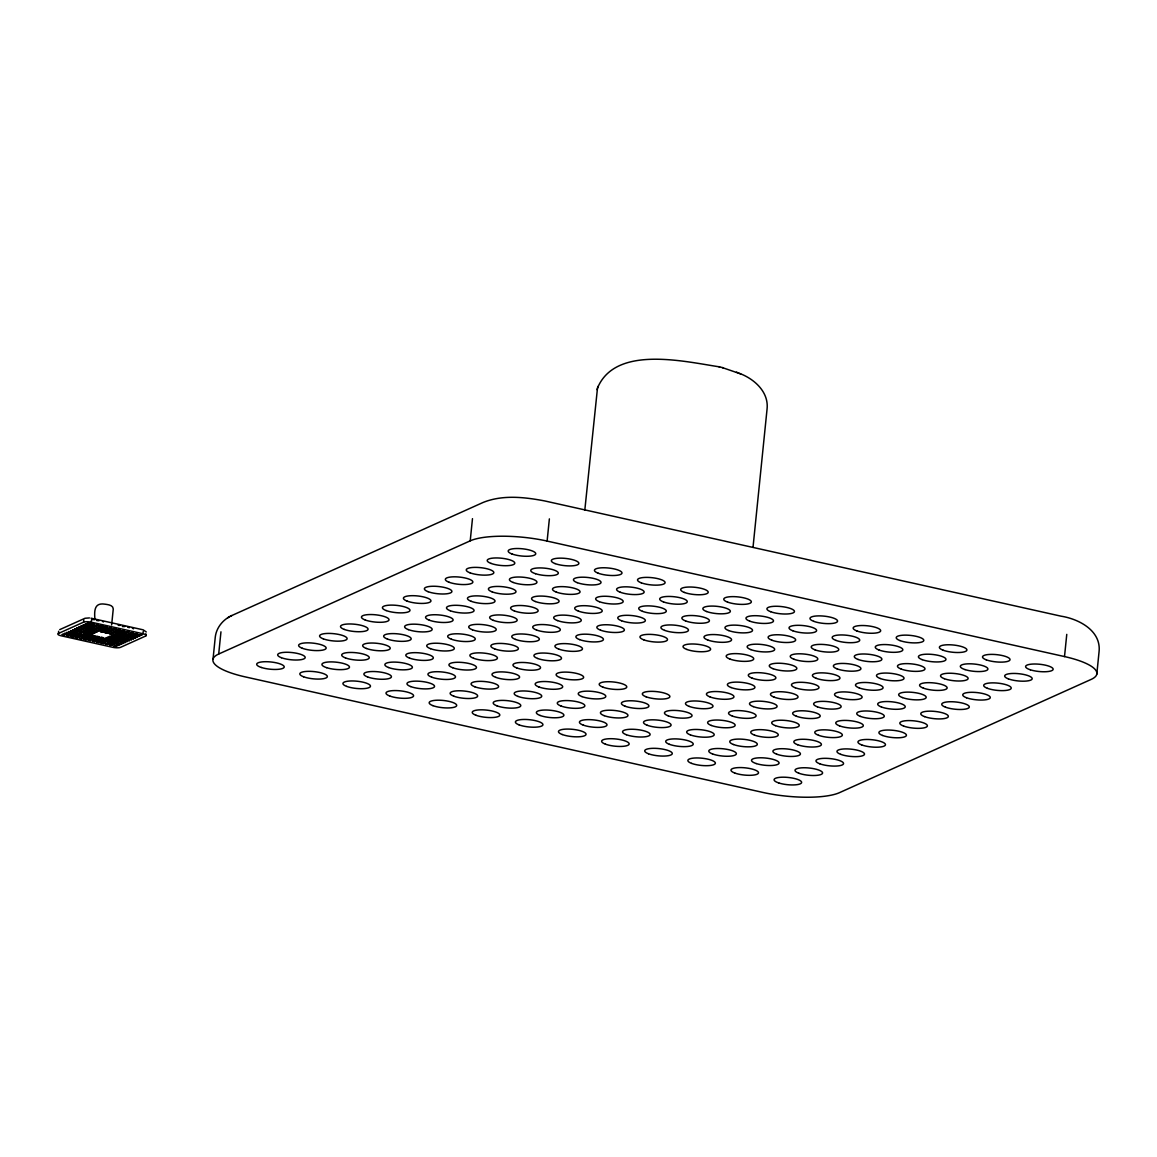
<?xml version="1.0" encoding="UTF-8"?>
<svg xmlns="http://www.w3.org/2000/svg" width="1157" height="1157" viewBox="0 0 1157 1157"><rect width="100%" height="100%" fill="white"/><g stroke="black" fill="none" stroke-linecap="round" stroke-linejoin="round"><path stroke-width="1.5" d="M145.883 633.819L145.652 636.032L120.502 647.356A5.785 1.519 5.8 0 1 112.822 647.327L61.075 635.772A5.785 1.519 5.8 0 1 58.414 633.486L58.645 631.274M58.414 633.486L83.564 622.177L83.796 619.95M145.652 636.032A5.785 1.519 5.8 0 0 143.005 633.747L91.258 622.191L91.49 619.978M94.975 619.689C93.948 609.291 94.99 602.522 105.157 604.2C108.093 604.648 113.169 605.097 113.256 608.987L111.636 624.982M143.005 633.747L143.222 631.52M213.018 659.244L215.274 637.044C216.373 627.557 223.171 619.4 231.776 615.553L483.004 502.5C502.485 494.574 524.483 497.105 544.585 500.909L1060.983 616.16C1078.859 618.952 1101.551 630.739 1099.034 652.027L1096.793 674.213M218.702 654.023L470.219 540.84A57.807 15.157 5.8 0 1 547.116 541.071L1064.512 656.569A57.807 15.157 5.8 0 1 1091.094 679.434L839.577 792.617A57.807 15.157 5.8 0 1 762.694 792.386L245.284 676.903A57.807 15.157 5.8 0 1 218.702 654.023L220.958 631.823M470.219 540.84L472.475 518.654M547.116 541.071L549.373 518.871M584.82 510.035L597.46 388.333M753.033 547.174L767.062 409.057C768.986 391.876 754.06 378.729 739.294 373.321M1064.512 656.569L1066.768 634.369M597.591 387.812C615.698 344.916 684.496 361.562 719.582 366.87M597.142 389.707L597.923 386.438M227.654 617.824L229.288 616.927M230.2 616.421L231.776 615.553M133.489 628.815L132.346 628.15M59.73 629.639L85.011 618.272L89.436 617.925M92.329 619.545L94.223 619.602M96.638 620.514L99.025 620.759M118.202 625.33L120.097 625.387M127.675 627.166L129.382 627.687M102.525 621.468L103.508 621.916M91.013 618.185L143.15 629.827L146.259 631.953M722.286 367.579L740.682 373.899M718.671 366.639L723.299 367.839M736.488 372.164L737.804 372.699M124.898 626.53L122.353 626.544M83.564 622.177A5.785 1.519 5.8 0 1 91.258 622.191M62.232 634.455L64.966 634.745L62.232 634.455M68.755 634.47L71.488 634.774L68.755 634.47M89.639 625.069L92.372 625.373L89.639 625.069M111.723 644.059L114.456 644.362L111.723 644.059M113.979 645.996L116.712 646.3L113.979 645.996M132.607 634.658L135.34 634.962L132.607 634.658M139.129 634.687L141.863 634.976L139.129 634.687M64.358 633.472L67.063 633.848L64.358 633.472M66.455 632.532L69.16 632.893L66.455 632.532M68.552 631.592L71.257 631.953L68.552 631.592M66.585 635.381L69.29 635.743L66.585 635.381M70.649 630.652L73.354 631.013L70.649 630.652M72.746 629.697L75.451 630.073L72.746 629.697M70.765 633.501L73.469 633.862L70.765 633.501M74.843 628.757L77.548 629.133L74.843 628.757M72.862 632.546L75.567 632.922L72.862 632.546M70.895 636.35L73.6 636.712L70.895 636.35M76.941 627.817L79.645 628.179L76.941 627.817M74.959 631.606L77.664 631.982L74.959 631.606M72.992 635.395L75.697 635.772L72.992 635.395M79.038 626.877L81.742 627.239L79.038 626.877M77.056 630.666L79.761 631.028L77.056 630.666M75.089 634.455L77.794 634.831L75.089 634.455M81.135 625.923L83.839 626.299L81.135 625.923M79.153 629.726L81.858 630.088L79.153 629.726M77.186 633.515L79.891 633.877L77.186 633.515M75.205 637.305L77.909 637.681L75.205 637.305M83.232 624.982L85.936 625.358L83.232 624.982M81.25 628.772L83.955 629.148L81.25 628.772M79.269 632.575L81.973 632.937L79.428 632.503M77.302 636.364L80.007 636.726L77.447 636.292M85.329 624.042L88.033 624.418L85.329 624.042M83.347 627.832L86.052 628.208L83.347 627.832M81.366 631.621L84.071 631.997L81.366 631.621M79.399 635.424L82.104 635.786L79.399 635.424M87.426 623.102L90.13 623.464L87.426 623.102M85.444 626.892L88.149 627.253L85.444 626.892M83.463 630.681L86.168 631.057L83.463 630.681M81.496 634.47L84.201 634.846L81.496 634.47M79.515 638.274L82.219 638.635L79.515 638.274M87.542 625.951L90.246 626.313L87.542 625.951M85.56 629.741L88.265 630.102L85.56 629.741M83.593 633.53L86.298 633.906L83.593 633.53M81.612 637.319L84.316 637.695L81.612 637.319M87.657 628.801L90.362 629.162L87.657 628.801M85.69 632.59L88.395 632.951L85.69 632.59M83.709 636.379L86.413 636.755L83.709 636.379M91.736 624.057L94.44 624.433L91.736 624.057M89.754 627.861L92.459 628.222L89.754 627.861M87.773 631.65L90.477 632.011L87.932 631.577M85.806 635.439L88.511 635.8L85.951 635.367M83.825 639.228L86.529 639.604L83.825 639.228M91.851 626.906L94.556 627.282L91.851 626.906M89.87 630.71L92.574 631.071L89.87 630.71M87.903 634.499L90.608 634.86L87.903 634.499M85.922 638.288L88.626 638.65L85.922 638.288M93.948 625.966L96.653 626.342L93.948 625.966M91.967 629.755L94.672 630.131L91.967 629.755M90 633.559L92.705 633.92L90 633.559M88.019 637.348L90.723 637.709L88.019 637.348M96.045 625.026L98.75 625.387L96.045 625.026M94.064 628.815L96.769 629.191L94.064 628.815M92.097 632.604L94.802 632.98L92.097 632.604M90.116 636.393L92.82 636.769L90.116 636.393M88.134 640.197L90.839 640.559L88.279 640.125M96.161 627.875L98.866 628.237L96.161 627.875M94.194 631.664L96.884 632.04L94.194 631.664M92.213 635.453L94.917 635.829L92.213 635.453M90.232 639.243L92.936 639.619L90.232 639.243M98.258 626.935L100.963 627.296L98.258 626.935M96.277 630.724L98.981 631.086L96.277 630.724M92.329 638.302L95.033 638.678L92.329 638.302M100.355 625.98L103.06 626.356L100.355 625.98M98.374 629.784L101.078 630.146L98.374 629.784M94.426 637.362L97.13 637.738L94.426 637.362M92.444 641.152L95.149 641.528L92.444 641.152M100.471 628.83L103.175 629.206L100.471 628.83M96.523 636.422L99.227 636.784L96.523 636.422M94.541 640.211L97.246 640.573L94.541 640.211M102.568 627.889L105.273 628.265L102.568 627.889M100.601 631.679L103.306 632.055L100.601 631.679M96.638 639.271L99.343 639.633L96.783 639.199M104.665 626.949L107.37 627.311L104.665 626.949M102.684 630.739L105.388 631.115L102.684 630.739M98.735 638.331L101.44 638.693L98.735 638.331M96.769 642.121L99.473 642.482L96.769 642.121M104.781 629.798L107.485 630.16L104.781 629.798M100.833 637.377L103.537 637.753L100.833 637.377M98.851 641.18L101.556 641.542L98.851 641.18M106.878 628.858L109.582 629.22L106.878 628.858M104.911 632.648L107.615 633.009L104.911 632.648M100.948 640.226L103.653 640.602L100.948 640.226M108.975 627.918L111.679 628.28L108.975 627.918M107.008 631.708L109.713 632.069L107.008 631.708M103.045 639.286L105.75 639.662L103.045 639.286M101.078 643.075L103.783 643.451L101.078 643.075M109.105 630.767L111.81 631.129L109.105 630.767M105.142 638.346L107.847 638.707L105.287 638.274M103.175 642.135L105.88 642.511L103.32 642.063M111.188 629.813L113.892 630.189L111.188 629.813M109.221 633.602L111.925 633.978L109.221 633.602M107.239 637.406L109.944 637.767L107.239 637.406M105.273 641.195L107.963 641.557L105.273 641.195M113.285 628.873L115.989 629.249L113.285 628.873M111.318 632.662L114.022 633.038L111.318 632.662M109.337 636.451L112.041 636.827L109.337 636.451M107.355 640.255L110.06 640.616L107.355 640.255M105.388 644.044L108.093 644.406L105.388 644.044M113.415 631.722L116.119 632.098L113.415 631.722M111.434 635.511L114.138 635.887L111.434 635.511M109.452 639.3L112.157 639.676L109.452 639.3M107.485 643.104L110.19 643.466L107.63 643.032M115.512 630.782L118.216 631.144L115.512 630.782M113.531 634.571L116.235 634.947L113.531 634.571M111.549 638.36L114.254 638.736L111.549 638.36M109.582 642.149L112.287 642.525L109.582 642.149M117.609 629.842L120.314 630.203L117.754 629.77M115.628 633.631L118.332 633.993L115.772 633.559M113.646 637.42L116.351 637.796L113.791 637.348M111.679 641.209L114.384 641.585L111.679 641.209M109.698 644.999L112.403 645.375L109.698 644.999M117.725 632.691L120.429 633.053L117.725 632.691M115.743 636.48L118.448 636.842L115.743 636.48M113.762 640.269L116.467 640.631L113.762 640.269M119.822 631.736L122.526 632.112L119.822 631.736M117.84 635.54L120.545 635.902L117.84 635.54M115.859 639.329L118.564 639.691L115.859 639.329M113.892 643.118L116.597 643.48L113.892 643.118M121.919 630.796L124.623 631.172L121.919 630.796M119.938 634.586L122.642 634.962L119.938 634.586M117.956 638.389L120.661 638.751L118.101 638.302M115.989 642.178L118.694 642.54L116.134 642.106M122.035 633.646L124.739 634.022L122.035 633.646M120.053 637.435L122.758 637.811L120.053 637.435M118.086 641.238L120.791 641.6L118.086 641.238M116.105 645.028L118.809 645.389L116.105 645.028M124.132 632.705L126.836 633.067L124.132 632.705M122.15 636.495L124.855 636.871L122.15 636.495M120.183 640.284L122.888 640.66L120.183 640.284M118.202 644.087L120.906 644.449L118.202 644.087M126.229 631.765L128.933 632.127L126.229 631.765M124.247 635.555L126.952 635.916L124.247 635.555M122.266 639.344L124.97 639.72L122.266 639.344M120.299 643.133L123.004 643.509L120.299 643.133M126.344 634.615L129.049 634.976L126.344 634.615M124.363 638.404L127.068 638.765L124.363 638.404M122.396 642.193L125.101 642.569L122.396 642.193M128.441 633.66L131.146 634.036L128.441 633.66M126.46 637.464L129.165 637.825L126.605 637.391M124.493 641.253L127.198 641.614L124.638 641.18M130.539 632.72L133.243 633.096L130.539 632.72M128.557 636.509L131.262 636.885L128.557 636.509M126.59 640.313L129.295 640.674L126.59 640.313M130.654 635.569L133.359 635.945L130.654 635.569M128.687 639.358L131.392 639.734L128.687 639.358M130.77 638.418L133.474 638.794L130.77 638.418M134.848 633.689L137.553 634.05L134.848 633.689M132.867 637.478L135.571 637.84L132.867 637.478M134.964 636.538L137.669 636.9L135.109 636.466M137.061 635.598L139.766 635.96L137.061 635.598M326.636 667.676A13.87 3.645 5.8 0 0 349.24 667.748A13.87 3.645 5.8 0 0 331.177 661.891A13.87 3.645 5.8 0 0 326.636 667.676M261.395 667.488A13.87 3.645 5.8 0 0 284 667.546A13.87 3.645 5.8 0 0 265.936 661.703A13.87 3.645 5.8 0 0 261.395 667.488M511.958 553.972A13.87 3.645 5.8 0 0 535.199 554.68A13.87 3.645 5.8 0 0 518.726 548.534A13.87 3.645 5.8 0 0 511.958 553.972M778.791 782.971A13.87 3.645 5.8 0 0 801.396 783.043A13.87 3.645 5.8 0 0 783.332 777.186A13.87 3.645 5.8 0 0 778.791 782.971M1030.309 669.787A13.87 3.645 5.8 0 0 1052.913 669.86A13.87 3.645 5.8 0 0 1034.85 664.002A13.87 3.645 5.8 0 0 1030.309 669.787M756.23 763.562A13.87 3.645 5.8 0 0 778.835 763.634A13.87 3.645 5.8 0 0 760.771 757.777A13.87 3.645 5.8 0 0 756.23 763.562M965.068 669.599A13.87 3.645 5.8 0 0 987.673 669.657A13.87 3.645 5.8 0 0 969.609 663.8A13.87 3.645 5.8 0 0 965.068 669.599M535.474 573.698A13.87 3.645 5.8 0 0 558.079 573.771A13.87 3.645 5.8 0 0 540.015 567.913A13.87 3.645 5.8 0 0 535.474 573.698M602.971 687.171A13.87 3.645 5.8 0 0 626.226 687.88A13.87 3.645 5.8 0 0 609.753 681.733A13.87 3.645 5.8 0 0 602.971 687.171M731.123 687.547A13.87 3.645 5.8 0 0 754.378 688.27A13.87 3.645 5.8 0 0 737.906 682.124A13.87 3.645 5.8 0 0 731.123 687.547M686.81 649.439A13.87 3.645 5.8 0 0 710.065 650.147A13.87 3.645 5.8 0 0 693.593 644.001A13.87 3.645 5.8 0 0 686.81 649.439M558.657 649.048A13.87 3.645 5.8 0 0 581.913 649.771A13.87 3.645 5.8 0 0 565.44 643.625A13.87 3.645 5.8 0 0 558.657 649.048M944.314 678.696A13.87 3.645 5.8 0 0 967.57 679.405A13.87 3.645 5.8 0 0 951.097 673.258A13.87 3.645 5.8 0 0 944.314 678.696M818.549 735.288A13.87 3.645 5.8 0 0 841.804 735.997A13.87 3.645 5.8 0 0 825.331 729.85A13.87 3.645 5.8 0 0 818.549 735.288M819.749 763.779A13.87 3.645 5.8 0 0 843.005 764.488A13.87 3.645 5.8 0 0 826.532 758.341A13.87 3.645 5.8 0 0 819.749 763.779M668.24 715.85A13.87 3.645 5.8 0 0 691.496 716.559A13.87 3.645 5.8 0 0 675.023 710.412A13.87 3.645 5.8 0 0 668.24 715.85M626.327 734.709A13.87 3.645 5.8 0 0 649.569 735.418A13.87 3.645 5.8 0 0 633.096 729.272A13.87 3.645 5.8 0 0 626.327 734.709M646.083 696.789A13.87 3.645 5.8 0 0 669.339 697.512A13.87 3.645 5.8 0 0 652.866 691.365A13.87 3.645 5.8 0 0 646.083 696.789M856.889 630.955A13.87 3.645 5.8 0 0 880.13 631.679A13.87 3.645 5.8 0 0 863.657 625.532A13.87 3.645 5.8 0 0 856.889 630.955M752.079 678.118A13.87 3.645 5.8 0 0 775.335 678.826A13.87 3.645 5.8 0 0 758.862 672.68A13.87 3.645 5.8 0 0 752.079 678.118M450.275 610.751A13.87 3.645 5.8 0 0 473.517 611.46A13.87 3.645 5.8 0 0 457.044 605.313A13.87 3.645 5.8 0 0 450.275 610.751M840.705 754.335A13.87 3.645 5.8 0 0 863.961 755.058A13.87 3.645 5.8 0 0 847.488 748.912A13.87 3.645 5.8 0 0 840.705 754.335M798.793 773.209A13.87 3.645 5.8 0 0 822.034 773.917A13.87 3.645 5.8 0 0 805.561 767.771A13.87 3.645 5.8 0 0 798.793 773.209M882.632 735.476A13.87 3.645 5.8 0 0 905.888 736.199A13.87 3.645 5.8 0 0 889.4 730.053A13.87 3.645 5.8 0 0 882.632 735.476M817.363 706.797A13.87 3.645 5.8 0 0 840.604 707.505A13.87 3.645 5.8 0 0 824.131 701.373A13.87 3.645 5.8 0 0 817.363 706.797M838.319 697.367A13.87 3.645 5.8 0 0 861.575 698.076A13.87 3.645 5.8 0 0 845.102 691.929A13.87 3.645 5.8 0 0 838.319 697.367M859.275 687.938A13.87 3.645 5.8 0 0 882.531 688.646A13.87 3.645 5.8 0 0 866.058 682.5A13.87 3.645 5.8 0 0 859.275 687.938M648.484 753.771A13.87 3.645 5.8 0 0 671.725 754.48A13.87 3.645 5.8 0 0 655.252 748.333A13.87 3.645 5.8 0 0 648.484 753.771M711.367 725.468A13.87 3.645 5.8 0 0 734.608 726.191A13.87 3.645 5.8 0 0 718.135 720.044A13.87 3.645 5.8 0 0 711.367 725.468M669.44 744.327A13.87 3.645 5.8 0 0 692.696 745.05A13.87 3.645 5.8 0 0 676.223 738.904A13.87 3.645 5.8 0 0 669.44 744.327M923.358 688.126A13.87 3.645 5.8 0 0 946.6 688.834A13.87 3.645 5.8 0 0 930.127 682.688A13.87 3.645 5.8 0 0 923.358 688.126M816.162 678.306A13.87 3.645 5.8 0 0 839.418 679.029A13.87 3.645 5.8 0 0 822.945 672.882A13.87 3.645 5.8 0 0 816.162 678.306M837.118 668.876A13.87 3.645 5.8 0 0 860.374 669.599A13.87 3.645 5.8 0 0 843.901 663.453A13.87 3.645 5.8 0 0 837.118 668.876M858.075 659.447A13.87 3.645 5.8 0 0 881.33 660.155A13.87 3.645 5.8 0 0 864.858 654.009A13.87 3.645 5.8 0 0 858.075 659.447M734.709 773.006A13.87 3.645 5.8 0 0 757.965 773.729A13.87 3.645 5.8 0 0 741.492 767.583A13.87 3.645 5.8 0 0 734.709 773.006M797.592 744.718A13.87 3.645 5.8 0 0 820.848 745.426A13.87 3.645 5.8 0 0 804.375 739.28A13.87 3.645 5.8 0 0 797.592 744.718M839.519 725.858A13.87 3.645 5.8 0 0 862.76 726.567A13.87 3.645 5.8 0 0 846.288 720.421A13.87 3.645 5.8 0 0 839.519 725.858M860.475 716.414A13.87 3.645 5.8 0 0 883.731 717.138A13.87 3.645 5.8 0 0 867.244 710.991A13.87 3.645 5.8 0 0 860.475 716.414M451.461 639.243A13.87 3.645 5.8 0 0 474.717 639.951A13.87 3.645 5.8 0 0 458.244 633.805A13.87 3.645 5.8 0 0 451.461 639.243M881.432 706.985A13.87 3.645 5.8 0 0 904.687 707.708A13.87 3.645 5.8 0 0 888.214 701.561A13.87 3.645 5.8 0 0 881.432 706.985M902.388 697.555A13.87 3.645 5.8 0 0 925.643 698.278A13.87 3.645 5.8 0 0 909.171 692.132A13.87 3.645 5.8 0 0 902.388 697.555M879.045 650.017A13.87 3.645 5.8 0 0 902.286 650.726A13.87 3.645 5.8 0 0 885.814 644.579A13.87 3.645 5.8 0 0 879.045 650.017M365.236 619.993A13.87 3.645 5.8 0 0 388.477 620.702A13.87 3.645 5.8 0 0 372.004 614.555A13.87 3.645 5.8 0 0 365.236 619.993M707.766 640.009A13.87 3.645 5.8 0 0 731.022 640.718A13.87 3.645 5.8 0 0 714.549 634.571A13.87 3.645 5.8 0 0 707.766 640.009M728.736 630.579A13.87 3.645 5.8 0 0 751.978 631.288A13.87 3.645 5.8 0 0 735.505 625.142A13.87 3.645 5.8 0 0 728.736 630.579M749.693 621.135A13.87 3.645 5.8 0 0 772.948 621.859A13.87 3.645 5.8 0 0 756.476 615.712A13.87 3.645 5.8 0 0 749.693 621.135M408.349 629.61A13.87 3.645 5.8 0 0 431.604 630.334A13.87 3.645 5.8 0 0 415.132 624.187A13.87 3.645 5.8 0 0 408.349 629.61M732.323 716.038A13.87 3.645 5.8 0 0 755.564 716.747A13.87 3.645 5.8 0 0 739.092 710.6A13.87 3.645 5.8 0 0 732.323 716.038M943.114 650.205A13.87 3.645 5.8 0 0 966.37 650.928A13.87 3.645 5.8 0 0 949.897 644.782A13.87 3.645 5.8 0 0 943.114 650.205M795.206 687.735A13.87 3.645 5.8 0 0 818.447 688.458A13.87 3.645 5.8 0 0 801.975 682.312A13.87 3.645 5.8 0 0 795.206 687.735M476.019 715.272A13.87 3.645 5.8 0 0 499.26 715.981A13.87 3.645 5.8 0 0 482.787 709.834A13.87 3.645 5.8 0 0 476.019 715.272M538.902 686.969A13.87 3.645 5.8 0 0 562.143 687.692A13.87 3.645 5.8 0 0 545.67 681.545A13.87 3.645 5.8 0 0 538.902 686.969M496.975 705.842A13.87 3.645 5.8 0 0 520.231 706.551A13.87 3.645 5.8 0 0 503.758 700.404A13.87 3.645 5.8 0 0 496.975 705.842M643.697 639.807A13.87 3.645 5.8 0 0 666.938 640.53A13.87 3.645 5.8 0 0 650.465 634.383A13.87 3.645 5.8 0 0 643.697 639.807M429.305 620.181A13.87 3.645 5.8 0 0 452.561 620.904A13.87 3.645 5.8 0 0 436.088 614.757A13.87 3.645 5.8 0 0 429.305 620.181M449.075 582.26A13.87 3.645 5.8 0 0 472.316 582.983A13.87 3.645 5.8 0 0 455.844 576.837A13.87 3.645 5.8 0 0 449.075 582.26M556.271 592.08A13.87 3.645 5.8 0 0 579.512 592.789A13.87 3.645 5.8 0 0 563.04 586.642A13.87 3.645 5.8 0 0 556.271 592.08M577.227 582.651A13.87 3.645 5.8 0 0 600.483 583.359A13.87 3.645 5.8 0 0 583.996 577.213A13.87 3.645 5.8 0 0 577.227 582.651M492.188 591.892A13.87 3.645 5.8 0 0 515.443 592.601A13.87 3.645 5.8 0 0 498.971 586.454A13.87 3.645 5.8 0 0 492.188 591.892M517.931 696.398A13.87 3.645 5.8 0 0 541.187 697.121A13.87 3.645 5.8 0 0 524.714 690.975A13.87 3.645 5.8 0 0 517.931 696.398M945.515 707.187A13.87 3.645 5.8 0 0 968.756 707.896A13.87 3.645 5.8 0 0 952.283 701.749A13.87 3.645 5.8 0 0 945.515 707.187M966.471 697.743A13.87 3.645 5.8 0 0 989.727 698.466A13.87 3.645 5.8 0 0 973.254 692.32A13.87 3.645 5.8 0 0 966.471 697.743M987.427 688.314A13.87 3.645 5.8 0 0 1010.683 689.037A13.87 3.645 5.8 0 0 994.21 682.89A13.87 3.645 5.8 0 0 987.427 688.314M600.584 630.189A13.87 3.645 5.8 0 0 623.825 630.912A13.87 3.645 5.8 0 0 607.353 624.766A13.87 3.645 5.8 0 0 600.584 630.189M621.54 620.759A13.87 3.645 5.8 0 0 644.796 621.468A13.87 3.645 5.8 0 0 628.309 615.322A13.87 3.645 5.8 0 0 621.54 620.759M514.344 610.939A13.87 3.645 5.8 0 0 537.6 611.663A13.87 3.645 5.8 0 0 521.127 605.516A13.87 3.645 5.8 0 0 514.344 610.939M535.301 601.51A13.87 3.645 5.8 0 0 558.556 602.218A13.87 3.645 5.8 0 0 542.083 596.086A13.87 3.645 5.8 0 0 535.301 601.51M453.862 696.21A13.87 3.645 5.8 0 0 477.103 696.933A13.87 3.645 5.8 0 0 460.631 690.787A13.87 3.645 5.8 0 0 453.862 696.21M537.701 658.492A13.87 3.645 5.8 0 0 560.943 659.201A13.87 3.645 5.8 0 0 544.47 653.054A13.87 3.645 5.8 0 0 537.701 658.492M664.653 630.377A13.87 3.645 5.8 0 0 687.909 631.1A13.87 3.645 5.8 0 0 671.436 624.954A13.87 3.645 5.8 0 0 664.653 630.377M685.609 620.947A13.87 3.645 5.8 0 0 708.865 621.671A13.87 3.645 5.8 0 0 692.392 615.524A13.87 3.645 5.8 0 0 685.609 620.947M706.58 611.518A13.87 3.645 5.8 0 0 729.821 612.227A13.87 3.645 5.8 0 0 713.348 606.094A13.87 3.645 5.8 0 0 706.58 611.518M750.893 649.627A13.87 3.645 5.8 0 0 774.134 650.35A13.87 3.645 5.8 0 0 757.661 644.203A13.87 3.645 5.8 0 0 750.893 649.627M771.849 640.197A13.87 3.645 5.8 0 0 795.105 640.92A13.87 3.645 5.8 0 0 778.632 634.774A13.87 3.645 5.8 0 0 771.849 640.197M792.805 630.767A13.87 3.645 5.8 0 0 816.061 631.476A13.87 3.645 5.8 0 0 799.588 625.33A13.87 3.645 5.8 0 0 792.805 630.767M302.353 648.282A13.87 3.645 5.8 0 0 325.609 649.005A13.87 3.645 5.8 0 0 309.136 642.858A13.87 3.645 5.8 0 0 302.353 648.282M409.549 658.102A13.87 3.645 5.8 0 0 432.79 658.81A13.87 3.645 5.8 0 0 416.318 652.678A13.87 3.645 5.8 0 0 409.549 658.102M367.622 676.961A13.87 3.645 5.8 0 0 390.878 677.684A13.87 3.645 5.8 0 0 374.405 671.537A13.87 3.645 5.8 0 0 367.622 676.961M513.144 582.448A13.87 3.645 5.8 0 0 536.4 583.171A13.87 3.645 5.8 0 0 519.927 577.025A13.87 3.645 5.8 0 0 513.144 582.448M474.818 686.781A13.87 3.645 5.8 0 0 498.074 687.504A13.87 3.645 5.8 0 0 481.601 681.357A13.87 3.645 5.8 0 0 474.818 686.781M642.497 611.33A13.87 3.645 5.8 0 0 665.752 612.039A13.87 3.645 5.8 0 0 649.279 605.892A13.87 3.645 5.8 0 0 642.497 611.33M689.21 706.406A13.87 3.645 5.8 0 0 712.452 707.129A13.87 3.645 5.8 0 0 695.979 700.983A13.87 3.645 5.8 0 0 689.21 706.406M900.001 640.588A13.87 3.645 5.8 0 0 923.257 641.296A13.87 3.645 5.8 0 0 906.784 635.15A13.87 3.645 5.8 0 0 900.001 640.588M690.396 734.897A13.87 3.645 5.8 0 0 713.652 735.621A13.87 3.645 5.8 0 0 697.179 729.474A13.87 3.645 5.8 0 0 690.396 734.897M559.858 677.539A13.87 3.645 5.8 0 0 583.099 678.262A13.87 3.645 5.8 0 0 566.626 672.116A13.87 3.645 5.8 0 0 559.858 677.539M770.649 611.706A13.87 3.645 5.8 0 0 793.904 612.429A13.87 3.645 5.8 0 0 777.432 606.282A13.87 3.645 5.8 0 0 770.649 611.706M561.058 706.03A13.87 3.645 5.8 0 0 584.299 706.739A13.87 3.645 5.8 0 0 567.827 700.592A13.87 3.645 5.8 0 0 561.058 706.03M773.05 668.688A13.87 3.645 5.8 0 0 796.291 669.397A13.87 3.645 5.8 0 0 779.818 663.25A13.87 3.645 5.8 0 0 773.05 668.688M794.006 659.259A13.87 3.645 5.8 0 0 817.261 659.967A13.87 3.645 5.8 0 0 800.789 653.821A13.87 3.645 5.8 0 0 794.006 659.259M814.962 649.815A13.87 3.645 5.8 0 0 838.218 650.538A13.87 3.645 5.8 0 0 821.745 644.391A13.87 3.645 5.8 0 0 814.962 649.815M430.505 648.672A13.87 3.645 5.8 0 0 453.761 649.381A13.87 3.645 5.8 0 0 437.288 643.234A13.87 3.645 5.8 0 0 430.505 648.672M579.614 639.619A13.87 3.645 5.8 0 0 602.869 640.342A13.87 3.645 5.8 0 0 586.397 634.195A13.87 3.645 5.8 0 0 579.614 639.619M835.918 640.385A13.87 3.645 5.8 0 0 859.174 641.108A13.87 3.645 5.8 0 0 842.701 634.962A13.87 3.645 5.8 0 0 835.918 640.385M519.131 724.889A13.87 3.645 5.8 0 0 542.387 725.613A13.87 3.645 5.8 0 0 525.914 719.466A13.87 3.645 5.8 0 0 519.131 724.889M582.014 696.601A13.87 3.645 5.8 0 0 605.256 697.309A13.87 3.645 5.8 0 0 588.783 691.163A13.87 3.645 5.8 0 0 582.014 696.601M388.593 667.531A13.87 3.645 5.8 0 0 411.834 668.254A13.87 3.645 5.8 0 0 395.361 662.108A13.87 3.645 5.8 0 0 388.593 667.531M346.666 686.39A13.87 3.645 5.8 0 0 369.922 687.113A13.87 3.645 5.8 0 0 353.449 680.967A13.87 3.645 5.8 0 0 346.666 686.39M494.589 648.86A13.87 3.645 5.8 0 0 517.83 649.583A13.87 3.645 5.8 0 0 501.357 643.437A13.87 3.645 5.8 0 0 494.589 648.86M515.545 639.431A13.87 3.645 5.8 0 0 538.786 640.139A13.87 3.645 5.8 0 0 522.313 633.993A13.87 3.645 5.8 0 0 515.545 639.431M555.071 563.589A13.87 3.645 5.8 0 0 578.326 564.312A13.87 3.645 5.8 0 0 561.839 558.166A13.87 3.645 5.8 0 0 555.071 563.589M345.466 657.914A13.87 3.645 5.8 0 0 368.721 658.622A13.87 3.645 5.8 0 0 352.249 652.476A13.87 3.645 5.8 0 0 345.466 657.914M303.553 676.773A13.87 3.645 5.8 0 0 326.795 677.496A13.87 3.645 5.8 0 0 310.322 671.349A13.87 3.645 5.8 0 0 303.553 676.773M452.662 667.719A13.87 3.645 5.8 0 0 475.917 668.442A13.87 3.645 5.8 0 0 459.445 662.296A13.87 3.645 5.8 0 0 452.662 667.719M410.749 686.593A13.87 3.645 5.8 0 0 433.991 687.301A13.87 3.645 5.8 0 0 417.518 681.155A13.87 3.645 5.8 0 0 410.749 686.593M386.192 610.563A13.87 3.645 5.8 0 0 409.448 611.272A13.87 3.645 5.8 0 0 392.975 605.125A13.87 3.645 5.8 0 0 386.192 610.563M536.501 630.001A13.87 3.645 5.8 0 0 559.757 630.71A13.87 3.645 5.8 0 0 543.284 624.563A13.87 3.645 5.8 0 0 536.501 630.001M557.457 620.571A13.87 3.645 5.8 0 0 580.713 621.28A13.87 3.645 5.8 0 0 564.24 615.134A13.87 3.645 5.8 0 0 557.457 620.571M389.779 696.022A13.87 3.645 5.8 0 0 413.035 696.731A13.87 3.645 5.8 0 0 396.562 690.584A13.87 3.645 5.8 0 0 389.779 696.022M813.761 621.338A13.87 3.645 5.8 0 0 837.017 622.047A13.87 3.645 5.8 0 0 820.544 615.9A13.87 3.645 5.8 0 0 813.761 621.338M604.171 715.648A13.87 3.645 5.8 0 0 627.412 716.371A13.87 3.645 5.8 0 0 610.939 710.224A13.87 3.645 5.8 0 0 604.171 715.648M583.215 725.092A13.87 3.645 5.8 0 0 606.456 725.801A13.87 3.645 5.8 0 0 589.983 719.654A13.87 3.645 5.8 0 0 583.215 725.092M620.34 592.268A13.87 3.645 5.8 0 0 643.596 592.991A13.87 3.645 5.8 0 0 627.123 586.845A13.87 3.645 5.8 0 0 620.34 592.268M472.432 629.798A13.87 3.645 5.8 0 0 495.673 630.522A13.87 3.645 5.8 0 0 479.2 624.375A13.87 3.645 5.8 0 0 472.432 629.798M493.388 620.369A13.87 3.645 5.8 0 0 516.629 621.092A13.87 3.645 5.8 0 0 500.157 614.946A13.87 3.645 5.8 0 0 493.388 620.369M1008.398 678.884A13.87 3.645 5.8 0 0 1031.639 679.607A13.87 3.645 5.8 0 0 1015.166 673.461A13.87 3.645 5.8 0 0 1008.398 678.884M641.296 582.839A13.87 3.645 5.8 0 0 664.552 583.547A13.87 3.645 5.8 0 0 648.079 577.401A13.87 3.645 5.8 0 0 641.296 582.839M431.706 677.163A13.87 3.645 5.8 0 0 454.947 677.872A13.87 3.645 5.8 0 0 438.474 671.725A13.87 3.645 5.8 0 0 431.706 677.163M366.436 648.484A13.87 3.645 5.8 0 0 389.678 649.193A13.87 3.645 5.8 0 0 373.205 643.046A13.87 3.645 5.8 0 0 366.436 648.484M281.397 657.711A13.87 3.645 5.8 0 0 304.638 658.434A13.87 3.645 5.8 0 0 288.165 652.288A13.87 3.645 5.8 0 0 281.397 657.711M880.231 678.494A13.87 3.645 5.8 0 0 903.487 679.217A13.87 3.645 5.8 0 0 887.014 673.07A13.87 3.645 5.8 0 0 880.231 678.494M754.48 735.085A13.87 3.645 5.8 0 0 777.721 735.809A13.87 3.645 5.8 0 0 761.248 729.662A13.87 3.645 5.8 0 0 754.48 735.085M712.553 753.959A13.87 3.645 5.8 0 0 735.809 754.668A13.87 3.645 5.8 0 0 719.336 748.521A13.87 3.645 5.8 0 0 712.553 753.959M796.392 716.226A13.87 3.645 5.8 0 0 819.648 716.95A13.87 3.645 5.8 0 0 803.175 710.803A13.87 3.645 5.8 0 0 796.392 716.226M562.244 734.521A13.87 3.645 5.8 0 0 585.5 735.23A13.87 3.645 5.8 0 0 569.027 729.084A13.87 3.645 5.8 0 0 562.244 734.521M625.127 706.218A13.87 3.645 5.8 0 0 648.383 706.941A13.87 3.645 5.8 0 0 631.91 700.795A13.87 3.645 5.8 0 0 625.127 706.218M540.088 715.46A13.87 3.645 5.8 0 0 563.343 716.183A13.87 3.645 5.8 0 0 546.871 710.036A13.87 3.645 5.8 0 0 540.088 715.46M598.183 573.207A13.87 3.645 5.8 0 0 621.439 573.93A13.87 3.645 5.8 0 0 604.966 567.783A13.87 3.645 5.8 0 0 598.183 573.207M387.393 639.04A13.87 3.645 5.8 0 0 410.634 639.763A13.87 3.645 5.8 0 0 394.161 633.617A13.87 3.645 5.8 0 0 387.393 639.04M733.524 744.529A13.87 3.645 5.8 0 0 756.765 745.238A13.87 3.645 5.8 0 0 740.292 739.092A13.87 3.645 5.8 0 0 733.524 744.529M691.597 763.389A13.87 3.645 5.8 0 0 714.852 764.097A13.87 3.645 5.8 0 0 698.38 757.965A13.87 3.645 5.8 0 0 691.597 763.389M903.588 726.046A13.87 3.645 5.8 0 0 926.844 726.755A13.87 3.645 5.8 0 0 910.371 720.609A13.87 3.645 5.8 0 0 903.588 726.046M924.544 716.617A13.87 3.645 5.8 0 0 947.8 717.326A13.87 3.645 5.8 0 0 931.327 711.179A13.87 3.645 5.8 0 0 924.544 716.617M473.618 658.29A13.87 3.645 5.8 0 0 496.874 659.013A13.87 3.645 5.8 0 0 480.401 652.866A13.87 3.645 5.8 0 0 473.618 658.29M684.423 592.456A13.87 3.645 5.8 0 0 707.665 593.179A13.87 3.645 5.8 0 0 691.192 587.033A13.87 3.645 5.8 0 0 684.423 592.456M490.987 563.401A13.87 3.645 5.8 0 0 514.243 564.11A13.87 3.645 5.8 0 0 497.77 557.963A13.87 3.645 5.8 0 0 490.987 563.401M470.031 572.831A13.87 3.645 5.8 0 0 493.287 573.539A13.87 3.645 5.8 0 0 476.814 567.393A13.87 3.645 5.8 0 0 470.031 572.831M323.309 638.852A13.87 3.645 5.8 0 0 346.565 639.575A13.87 3.645 5.8 0 0 330.092 633.429A13.87 3.645 5.8 0 0 323.309 638.852M344.28 629.422A13.87 3.645 5.8 0 0 367.521 630.131A13.87 3.645 5.8 0 0 351.048 623.985A13.87 3.645 5.8 0 0 344.28 629.422M663.453 601.9A13.87 3.645 5.8 0 0 686.708 602.609A13.87 3.645 5.8 0 0 670.236 596.462A13.87 3.645 5.8 0 0 663.453 601.9M516.745 667.922A13.87 3.645 5.8 0 0 539.986 668.63A13.87 3.645 5.8 0 0 523.514 662.484A13.87 3.645 5.8 0 0 516.745 667.922M727.536 602.088A13.87 3.645 5.8 0 0 750.792 602.797A13.87 3.645 5.8 0 0 734.319 596.65A13.87 3.645 5.8 0 0 727.536 602.088M578.428 611.127A13.87 3.645 5.8 0 0 601.669 611.851A13.87 3.645 5.8 0 0 585.196 605.704A13.87 3.645 5.8 0 0 578.428 611.127M599.384 601.698A13.87 3.645 5.8 0 0 622.64 602.421A13.87 3.645 5.8 0 0 606.152 596.274A13.87 3.645 5.8 0 0 599.384 601.698M729.922 659.056A13.87 3.645 5.8 0 0 753.178 659.779A13.87 3.645 5.8 0 0 736.705 653.633A13.87 3.645 5.8 0 0 729.922 659.056M471.232 601.322A13.87 3.645 5.8 0 0 494.473 602.03A13.87 3.645 5.8 0 0 478 595.884A13.87 3.645 5.8 0 0 471.232 601.322M710.167 696.977A13.87 3.645 5.8 0 0 733.408 697.7A13.87 3.645 5.8 0 0 716.935 691.553A13.87 3.645 5.8 0 0 710.167 696.977M647.284 725.28A13.87 3.645 5.8 0 0 670.539 725.989A13.87 3.645 5.8 0 0 654.067 719.842A13.87 3.645 5.8 0 0 647.284 725.28M605.371 744.139A13.87 3.645 5.8 0 0 628.613 744.862A13.87 3.645 5.8 0 0 612.14 738.716A13.87 3.645 5.8 0 0 605.371 744.139M753.279 706.609A13.87 3.645 5.8 0 0 776.535 707.317A13.87 3.645 5.8 0 0 760.062 701.171A13.87 3.645 5.8 0 0 753.279 706.609M774.235 697.179A13.87 3.645 5.8 0 0 797.491 697.888A13.87 3.645 5.8 0 0 781.018 691.741A13.87 3.645 5.8 0 0 774.235 697.179M861.676 744.906A13.87 3.645 5.8 0 0 884.917 745.629A13.87 3.645 5.8 0 0 868.444 739.482A13.87 3.645 5.8 0 0 861.676 744.906M407.148 601.119A13.87 3.645 5.8 0 0 430.404 601.842A13.87 3.645 5.8 0 0 413.931 595.696A13.87 3.645 5.8 0 0 407.148 601.119M428.119 591.69A13.87 3.645 5.8 0 0 451.36 592.413A13.87 3.645 5.8 0 0 434.887 586.266A13.87 3.645 5.8 0 0 428.119 591.69M901.202 669.064A13.87 3.645 5.8 0 0 924.443 669.787A13.87 3.645 5.8 0 0 907.97 663.641A13.87 3.645 5.8 0 0 901.202 669.064M922.158 659.635A13.87 3.645 5.8 0 0 945.414 660.358A13.87 3.645 5.8 0 0 928.941 654.211A13.87 3.645 5.8 0 0 922.158 659.635M775.436 725.656A13.87 3.645 5.8 0 0 798.692 726.379A13.87 3.645 5.8 0 0 782.219 720.233A13.87 3.645 5.8 0 0 775.436 725.656M432.906 705.64A13.87 3.645 5.8 0 0 456.147 706.363A13.87 3.645 5.8 0 0 439.674 700.216A13.87 3.645 5.8 0 0 432.906 705.64M495.775 677.351A13.87 3.645 5.8 0 0 519.03 678.06A13.87 3.645 5.8 0 0 502.557 671.913A13.87 3.645 5.8 0 0 495.775 677.351M776.636 754.147A13.87 3.645 5.8 0 0 799.877 754.87A13.87 3.645 5.8 0 0 783.405 748.724A13.87 3.645 5.8 0 0 776.636 754.147M986.241 659.823A13.87 3.645 5.8 0 0 1009.483 660.546A13.87 3.645 5.8 0 0 993.01 654.399A13.87 3.645 5.8 0 0 986.241 659.823"/></g></svg>
